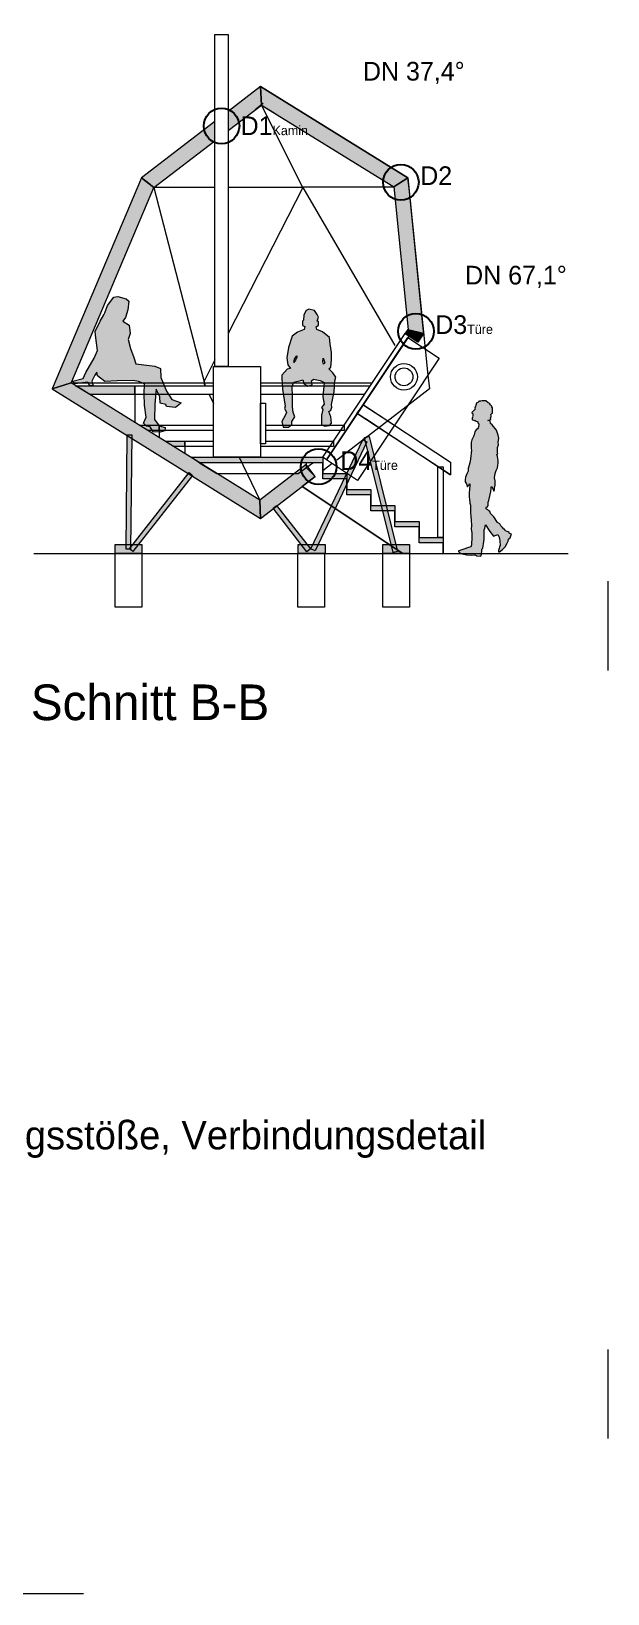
# Model space of a CAD drawing. Header units: metres. Extents: x -10.1 to 11.3, y -12.1 to -2.2.
# Drawn here: x 2.128 to 2.775, y -5.194 to -3.441 of the extents above; entities that cross this region are included whole.
import ezdxf

# ---------------------------------------------------------------- set-up
doc = ezdxf.new("R2010")
doc.units = ezdxf.units.M
doc.header["$LTSCALE"] = 0.254
doc.linetypes.add('ACAD_ISO07W100', pattern=[3, 0, -3])
doc.linetypes.add('Dash Style-5', pattern=[0.041656, 0.013885, -0.027771])
for name, color, linetype, lineweight, true_color in [('Dimension', 7, 'Continuous', 5, 0x000000), ('Fläche ... Fläche-Beton', 7, 'Continuous', 5, 0xd5d8d8), ('Fläche ... Fläche-Stahl', 7, 'Continuous', 5, 0xc9c5bf), ('Linie ... Line-Plankopf', 7, 'ACAD_ISO07W100', 5, 0x000000), ('Linie ... Linie-Ansicht', 7, 'Continuous', 5, 0x000000), ('Linie ... Linie-Detail', 1, 'Continuous', 25, 0xff0000), ('Linie ... Linie-Holz', 7, 'Continuous', 50, 0x000000), ('Linie ... Linie-Verdeckt', 7, 'Dash Style-5', 5, 0x000000), ('Schnitt ... Schnitt-Holz', 7, 'Continuous', 0, 0xf8bd00), ('Text', 7, 'Continuous', 25, 0x000000)]:
    doc.layers.add(name, color=color, linetype=linetype, lineweight=lineweight, true_color=true_color)
doc.layers.add('Fläche ... Fläche-Weiss', color=7, linetype='Continuous', lineweight=25)
doc.styles.add('textstyle16', font='')
doc.styles.add('textstyle47', font='FUTURAL.TTF')
doc.styles.add('textstyle48', font='FUTURAL.TTF')
doc.styles.add('textstyle54', font='FUTURAL.TTF')
doc.styles.add('textstyle55', font='FUTURAL.TTF')
doc.styles.add('textstyle56', font='FUTURAL.TTF')
doc.styles.add('textstyle58', font='')
doc.styles.add('textstyle63', font='FUTURAL.TTF')
doc.styles.get('textstyle16').set_extended_font_data('Futura Lt BT')
doc.styles.get('textstyle58').set_extended_font_data('Futura Lt BT')

# ---------------------------------------------------------------- blocks, each defined once
blk = doc.blocks.new('Plankopf A4 hoch')
at = {"layer": 'Linie ... Linie-Verdeckt', "insert": (0.063, -14.102), "char_height": 0.3, "attachment_point": 1, "style": 'textstyle16'}
blk.add_mtext('\\H0.2;Plannummer:\\~ \\H0.499999;6\\H0.2;\\PPlaninhalt: Detail der Gehrungsstöße, Verbindungsdetail\\PMaßstab: \\~1:10\\PDatum\\~31.1.2022', dxfattribs=at)

msp = doc.modelspace()

# ---------------------------------------------------------------- hatches: boundary and pattern name
at = {"layer": 'Fläche ... Fläche-Beton', "linetype": 'Continuous', "lineweight": 0, "true_color": 0xadadad, "transparency": 33554687}
for points in [[(2.2224, -4.0166), (2.2524, -4.0166), (2.2524, -4.0266), (2.2224, -4.0266)], [(2.428, -4.0166), (2.458, -4.0166), (2.458, -4.0266), (2.428, -4.0266)], [(2.5228, -4.0166), (2.5528, -4.0166), (2.5528, -4.0266), (2.5228, -4.0266)]]:
    msp.add_hatch(color=253, dxfattribs=at).paths.add_polyline_path(points, flags=0)
at = {"layer": 'Fläche ... Fläche-Stahl', "linetype": 'Continuous', "lineweight": 0, "true_color": 0xadadad, "transparency": 33554687}
for points in [[(2.2399, -4.0216), (2.2349, -4.0215), (2.2361, -3.8932), (2.2411, -3.8933)], [(2.4468, -4.0235), (2.4422, -4.0214), (2.5006, -3.8991), (2.5051, -3.9012)], [(2.5394, -4.0243), (2.5345, -4.0255), (2.5025, -3.8963), (2.5074, -3.8951)], [(2.2424, -4.0242), (2.2385, -4.0211), (2.3056, -3.9358), (2.3095, -3.9389)], [(2.4417, -4.0214), (2.4378, -4.0245), (2.3997, -3.9758), (2.4037, -3.9727)]]:
    msp.add_hatch(color=253, dxfattribs=at).paths.add_polyline_path(points, flags=0)
at = {"layer": 'Fläche ... Fläche-Weiss', "transparency": 33554687}
for points in [[(2.2958, -3.8581), (2.2903, -3.8626), (2.2803, -3.8616), (2.2793, -3.8593), (2.2729, -3.858), (2.2728, -3.8508), (2.2685, -3.8423), (2.2671, -3.8588), (2.2666, -3.8761), (2.2718, -3.8833), (2.2785, -3.8852), (2.2783, -3.8887), (2.2729, -3.8902), (2.2652, -3.8901), (2.2619, -3.8843), (2.2579, -3.8835), (2.2545, -3.8802), (2.2574, -3.8737), (2.2556, -3.8601), (2.2552, -3.8472), (2.2555, -3.836), (2.2488, -3.8336), (2.2429, -3.8324), (2.225, -3.8328), (2.2111, -3.8335), (2.2027, -3.8272), (2.202, -3.823), (2.1997, -3.8266), (2.1964, -3.833), (2.1979, -3.8379), (2.1943, -3.8382), (2.192, -3.8342), (2.1773, -3.8362), (2.1749, -3.8332), (2.1868, -3.83), (2.1897, -3.8235), (2.1991, -3.8075), (2.2029, -3.7986), (2.2008, -3.7844), (2.2001, -3.7776), (2.2056, -3.766), (2.2097, -3.7587), (2.2111, -3.7564), (2.2138, -3.7483), (2.2209, -3.739), (2.2257, -3.738), (2.2348, -3.7409), (2.2378, -3.7435), (2.2369, -3.7531), (2.2341, -3.7617), (2.2312, -3.7657), (2.2384, -3.7702), (2.2395, -3.7796), (2.2371, -3.7863), (2.2396, -3.7965), (2.2437, -3.8065), (2.2458, -3.8136), (2.2672, -3.8165), (2.2733, -3.8188), (2.2738, -3.8291), (2.2803, -3.8442), (2.2861, -3.8536), (2.2965, -3.8573)], [(2.6536, -4.0248), (2.6572, -4.022), (2.6602, -4.0191), (2.6623, -4.015), (2.6636, -4.0126), (2.6639, -4.0107), (2.664, -4.0103), (2.6647, -4.0097), (2.6655, -4.0097), (2.6673, -4.0047), (2.6648, -4.0038), (2.6647, -4.0033), (2.6646, -4.0028), (2.6635, -4.0022), (2.6622, -4.0017), (2.6606, -4.0011), (2.66, -4.0007), (2.6598, -4.0002), (2.6598, -3.9994), (2.6594, -3.9991), (2.6587, -3.9991), (2.657, -3.9972), (2.6553, -3.9955), (2.654, -3.9934), (2.6517, -3.9917), (2.6476, -3.9855), (2.6438, -3.9816), (2.6428, -3.9794), (2.6419, -3.9786), (2.6408, -3.9777), (2.6401, -3.9772), (2.6397, -3.9767), (2.6387, -3.9763), (2.6388, -3.9751), (2.6391, -3.9743), (2.6402, -3.9741), (2.6405, -3.974), (2.6406, -3.973), (2.6411, -3.9729), (2.6411, -3.9718), (2.6412, -3.9704), (2.6412, -3.9689), (2.6417, -3.9671), (2.6441, -3.9569), (2.6445, -3.9538), (2.6445, -3.9523), (2.645, -3.9514), (2.6459, -3.9528), (2.6465, -3.9548), (2.6474, -3.9564), (2.6482, -3.9549), (2.6483, -3.9533), (2.6489, -3.95), (2.6489, -3.9449), (2.6481, -3.9415), (2.6488, -3.9366), (2.6501, -3.9333), (2.6514, -3.9304), (2.652, -3.9275), (2.6523, -3.9253), (2.6522, -3.9222), (2.6514, -3.9177), (2.6508, -3.9153), (2.6518, -3.9143), (2.6515, -3.9135), (2.6516, -3.9129), (2.6516, -3.9119), (2.6515, -3.9114), (2.6514, -3.9077), (2.6525, -3.9045), (2.6524, -3.9015), (2.6526, -3.8996), (2.6529, -3.897), (2.6523, -3.8938), (2.6509, -3.8893), (2.6505, -3.888), (2.6454, -3.8821), (2.6438, -3.8806), (2.6433, -3.8778), (2.6406, -3.8774), (2.6429, -3.8764), (2.6439, -3.8756), (2.6436, -3.8741), (2.6445, -3.873), (2.6445, -3.8722), (2.6441, -3.8707), (2.6454, -3.8692), (2.6459, -3.8691), (2.6461, -3.8683), (2.646, -3.8654), (2.6461, -3.8641), (2.646, -3.8631), (2.6453, -3.8618), (2.6447, -3.8609), (2.6438, -3.8598), (2.6429, -3.8584), (2.6423, -3.858), (2.6412, -3.8573), (2.6384, -3.8553), (2.6376, -3.8551), (2.6365, -3.8553), (2.6343, -3.8554), (2.6329, -3.8555), (2.6315, -3.8555), (2.6312, -3.8556), (2.6314, -3.8557), (2.6315, -3.8558), (2.6312, -3.8559), (2.6303, -3.8561), (2.6301, -3.8562), (2.6293, -3.8569), (2.6284, -3.8576), (2.6275, -3.8583), (2.6278, -3.8586), (2.6277, -3.8595), (2.6266, -3.8624), (2.626, -3.8634), (2.6263, -3.8646), (2.6231, -3.8681), (2.6229, -3.8686), (2.6229, -3.8689), (2.6235, -3.8694), (2.6239, -3.8696), (2.6238, -3.8706), (2.6238, -3.8714), (2.6239, -3.8718), (2.6238, -3.872), (2.6236, -3.8728), (2.6238, -3.8735), (2.6234, -3.8738), (2.6231, -3.8744), (2.6231, -3.8752), (2.6232, -3.8761), (2.6236, -3.8765), (2.6249, -3.877), (2.6258, -3.8772), (2.6264, -3.8774), (2.6276, -3.8779), (2.6287, -3.8783), (2.6294, -3.8788), (2.6296, -3.8798), (2.6301, -3.8808), (2.6305, -3.8811), (2.6307, -3.8812), (2.6301, -3.8847), (2.63, -3.8856), (2.6291, -3.8866), (2.6277, -3.8877), (2.6265, -3.8892), (2.6261, -3.8901), (2.6253, -3.8933), (2.6249, -3.8944), (2.6237, -3.8968), (2.6228, -3.8989), (2.6224, -3.9005), (2.6219, -3.9021), (2.622, -3.9036), (2.6219, -3.9091), (2.6222, -3.9104), (2.6214, -3.9203), (2.6207, -3.9234), (2.6199, -3.9273), (2.6185, -3.931), (2.6185, -3.9343), (2.6178, -3.9357), (2.617, -3.9373), (2.6156, -3.9409), (2.6152, -3.944), (2.6152, -3.9462), (2.6168, -3.9485), (2.6177, -3.9517), (2.6183, -3.9511), (2.6197, -3.9493), (2.6205, -3.9482), (2.6206, -3.9503), (2.6202, -3.9543), (2.6197, -3.9589), (2.6198, -3.9615), (2.6199, -3.9637), (2.6203, -3.9651), (2.6205, -3.9701), (2.6211, -3.9722), (2.6211, -3.9745), (2.6211, -3.9765), (2.6212, -3.9786), (2.6212, -3.9801), (2.6215, -3.9852), (2.6219, -3.9889), (2.622, -3.9911), (2.6224, -3.9934), (2.6224, -3.9955), (2.622, -3.9987), (2.6227, -4.0036), (2.6227, -4.007), (2.6228, -4.0104), (2.6225, -4.0145), (2.6223, -4.0167), (2.6216, -4.0192), (2.6191, -4.0199), (2.6136, -4.0217), (2.6094, -4.0231), (2.6083, -4.0235), (2.6079, -4.0238), (2.6078, -4.0242), (2.6084, -4.0252), (2.6096, -4.0265), (2.6171, -4.0279), (2.6225, -4.0285), (2.6261, -4.028), (2.6269, -4.0282), (2.6276, -4.0286), (2.6279, -4.0292), (2.6327, -4.0294), (2.6332, -4.0284), (2.6335, -4.0274), (2.634, -4.0237), (2.634, -4.0216), (2.635, -4.0206), (2.6362, -4.013), (2.6364, -4.0103), (2.6364, -4.0079), (2.6367, -4.001), (2.6367, -3.9999), (2.6374, -3.9981), (2.638, -3.9945), (2.643, -4.0017), (2.647, -4.0072), (2.6502, -4.006), (2.652, -4.0052), (2.6523, -4.0058), (2.6522, -4.0062), (2.6528, -4.0068), (2.6531, -4.0069), (2.6537, -4.0097), (2.6541, -4.0128), (2.6544, -4.017), (2.6526, -4.0231), (2.6525, -4.0241), (2.6527, -4.0245), (2.6528, -4.0247), (2.6533, -4.0248)]]:
    msp.add_hatch(color=256, dxfattribs=at).paths.add_polyline_path(points, flags=0)
h = msp.add_hatch(color=256, dxfattribs=at)
h.paths.add_polyline_path([(2.4147, -3.8683), (2.4132, -3.8718), (2.4097, -3.8783), (2.4112, -3.8848), (2.4172, -3.8848), (2.4207, -3.8818), (2.4207, -3.8783), (2.4242, -3.8733), (2.4222, -3.8683), (2.4217, -3.8618), (2.4217, -3.8503), (2.4212, -3.8393), (2.4232, -3.8343), (2.4307, -3.8323), (2.4332, -3.8318), (2.4342, -3.8358), (2.4387, -3.8388), (2.4437, -3.8373), (2.4427, -3.8328), (2.4452, -3.8308), (2.4527, -3.8323), (2.4572, -3.8348), (2.4557, -3.8508), (2.4572, -3.8588), (2.4542, -3.8628), (2.4557, -3.8648), (2.4542, -3.8713), (2.4542, -3.8823), (2.4577, -3.8838), (2.4632, -3.8828), (2.4652, -3.8803), (2.4647, -3.8733), (2.4622, -3.8673), (2.4647, -3.8658), (2.4657, -3.8623), (2.4652, -3.8593), (2.4682, -3.8453), (2.4692, -3.8328), (2.4702, -3.8288), (2.4667, -3.8238), (2.4622, -3.8193), (2.4647, -3.8173), (2.4652, -3.8093), (2.4652, -3.8008), (2.4637, -3.7913), (2.4632, -3.7843), (2.4552, -3.7778), (2.4487, -3.7753), (2.4482, -3.7723), (2.4507, -3.7703), (2.4507, -3.7663), (2.4492, -3.7658), (2.4507, -3.7613), (2.4492, -3.7583), (2.4462, -3.7538), (2.4397, -3.7523), (2.4367, -3.7538), (2.4342, -3.7588), (2.4337, -3.7648), (2.4327, -3.7658), (2.4327, -3.7708), (2.4352, -3.7718), (2.4347, -3.7753), (2.4272, -3.7783), (2.4212, -3.7828), (2.4172, -3.7953), (2.4152, -3.8068), (2.4162, -3.8148), (2.4192, -3.8188), (2.4157, -3.8198), (2.4097, -3.8263), (2.4097, -3.8303), (2.4102, -3.8423), (2.4132, -3.8613), (2.4127, -3.8638), (2.4142, -3.8663)], flags=0)
h.paths.add_polyline_path([(2.4566, -3.8093), (2.4578, -3.8125), (2.4564, -3.8139), (2.4554, -3.8109), (2.4558, -3.8073)], flags=0)
h.paths.add_polyline_path([(2.425, -3.8095), (2.423, -3.8121), (2.4238, -3.8083), (2.426, -3.8051), (2.4264, -3.8047), (2.4264, -3.8067)], flags=0)
at = {"layer": 'Schnitt ... Schnitt-Holz', "transparency": 33554687}
h = msp.add_hatch(color=256, dxfattribs=at)
h.paths.add_polyline_path([(2.3495, -3.5304), (2.3495, -3.5518), (2.3868, -3.5233), (2.3858, -3.5026)], flags=0)
h.paths.add_polyline_path([(2.3345, -3.5419), (2.2521, -3.605), (2.266, -3.6158), (2.3345, -3.5633)], flags=0)
at = {"layer": 'Schnitt ... Schnitt-Holz', "linetype": 'Continuous', "lineweight": 0, "transparency": 33554687}
for points in [[(2.5511, -3.605), (2.3858, -3.5026), (2.3868, -3.5233), (2.5321, -3.6132), (2.5351, -3.615)], [(2.2521, -3.605), (2.1519, -3.8419), (2.1732, -3.8352), (2.1739, -3.8336), (2.266, -3.6158)], [(2.5351, -3.615), (2.5512, -3.775), (2.5687, -3.7793), (2.5682, -3.7738), (2.5523, -3.6168), (2.5511, -3.605)], [(2.562, -3.7894), (2.5479, -3.78), (2.5512, -3.775), (2.5687, -3.7793)], [(2.3848, -3.9665), (2.1732, -3.8352), (2.1519, -3.8419), (2.3858, -3.9871)], [(2.1942, -3.8482), (2.1781, -3.8382), (2.2448, -3.8382), (2.2448, -3.8482)], [(2.2592, -3.8886), (2.2496, -3.8826), (2.2718, -3.8826), (2.2718, -3.8886)], [(2.2882, -3.9066), (2.2786, -3.9006), (2.3008, -3.9006), (2.3008, -3.9066)], [(2.3172, -3.9246), (2.3076, -3.9186), (2.4555, -3.9186), (2.4555, -3.9246)], [(2.3848, -3.9665), (2.3858, -3.9871), (2.4471, -3.9401), (2.4367, -3.9267)], [(2.4555, -3.9426), (2.4555, -3.9366), (2.4825, -3.9366), (2.4825, -3.9426)], [(2.4825, -3.9606), (2.4825, -3.9546), (2.5095, -3.9546), (2.5095, -3.9606)], [(2.5095, -3.9786), (2.5095, -3.9726), (2.5365, -3.9726), (2.5365, -3.9786)], [(2.5365, -3.9966), (2.5365, -3.9906), (2.5635, -3.9906), (2.5635, -3.9966)], [(2.5635, -4.0146), (2.5635, -4.0086), (2.5905, -4.0086), (2.5905, -4.0146)]]:
    msp.add_hatch(color=256, dxfattribs=at).paths.add_polyline_path(points, flags=0)

# ---------------------------------------------------------------- linework, layer by layer
at = {"layer": 'Fläche ... Fläche-Beton', "color": 7, "linetype": 'Continuous', "lineweight": 5}
for points in [[(2.2224, -4.0166), (2.2524, -4.0166), (2.2524, -4.0266), (2.2224, -4.0266)], [(2.428, -4.0166), (2.458, -4.0166), (2.458, -4.0266), (2.428, -4.0266)], [(2.5228, -4.0166), (2.5528, -4.0166), (2.5528, -4.0266), (2.5228, -4.0266)]]:
    msp.add_lwpolyline(points, close=True, dxfattribs=at)
at = {"layer": 'Fläche ... Fläche-Stahl', "color": 18, "linetype": 'Continuous', "lineweight": 5, "true_color": 0x000000}
msp.add_line((2.505, -3.8957), (2.5006, -3.8991), dxfattribs=at)
at = {"layer": 'Fläche ... Fläche-Stahl', "color": 7, "linetype": 'Continuous', "lineweight": 5}
for points in [[(2.2399, -4.0216), (2.2349, -4.0215), (2.2361, -3.8932), (2.2411, -3.8933)], [(2.4468, -4.0235), (2.4422, -4.0214), (2.5006, -3.8991), (2.5051, -3.9012)], [(2.5394, -4.0243), (2.5345, -4.0255), (2.5025, -3.8963), (2.5074, -3.8951)], [(2.2424, -4.0242), (2.2385, -4.0211), (2.3056, -3.9358), (2.3095, -3.9389)], [(2.4417, -4.0214), (2.4378, -4.0245), (2.3997, -3.9758), (2.4037, -3.9727)]]:
    msp.add_lwpolyline(points, close=True, dxfattribs=at)
at = {"layer": 'Fläche ... Fläche-Weiss', "linetype": 'Continuous', "lineweight": 5}
for points in [[(2.425, -3.8095), (2.423, -3.8121), (2.4238, -3.8083), (2.426, -3.8051), (2.4264, -3.8047), (2.4264, -3.8067)], [(2.4566, -3.8093), (2.4578, -3.8125), (2.4564, -3.8139), (2.4554, -3.8109), (2.4558, -3.8073)]]:
    msp.add_lwpolyline(points, close=True, dxfattribs=at)
at = {"layer": 'Linie ... Line-Plankopf', "flags": 128}
msp.add_lwpolyline([(-1.4248, -2.2237), (2.7752, -2.2237), (2.7752, -5.1937), (-1.4248, -5.1937)], close=True, dxfattribs=at)
at = {"layer": 'Linie ... Linie-Ansicht', "color": 18, "linetype": 'Continuous', "lineweight": 5, "true_color": 0x000000}
for p, q in [((2.433, -3.6158), (2.3868, -3.5233)), ((2.5511, -3.605), (2.5705, -3.797)), ((2.3345, -3.6158), (2.266, -3.6158)), ((2.266, -3.6158), (2.3237, -3.8382)), ((2.433, -3.6158), (2.3495, -3.6158)), ((2.433, -3.6158), (2.3495, -3.7797)), ((2.4326, -3.615), (2.5351, -3.615)), ((2.433, -3.6158), (2.5365, -3.7932)), ((2.3345, -3.8092), (2.3223, -3.833)), ((2.1732, -3.8352), (2.3329, -3.8352)), ((2.3219, -3.8352), (2.3233, -3.8382)), ((2.3255, -3.8382), (2.3329, -3.8382)), ((2.3858, -3.8352), (2.5111, -3.8352)), ((2.3858, -3.8382), (2.4954, -3.8382)), ((2.5735, -3.8263), (2.5751, -3.8419)), ((2.3281, -3.8482), (2.3329, -3.8581)), ((2.5751, -3.8419), (2.5505, -3.8608)), ((2.5034, -3.8749), (2.5987, -3.9384)), ((2.3618, -3.9186), (2.3848, -3.9665)), ((2.466, -3.9256), (2.4555, -3.9337)), ((2.5987, -3.924), (2.5987, -3.9384))]:
    msp.add_line(p, q, dxfattribs=at)
at = {"layer": 'Linie ... Linie-Ansicht', "color": 7, "linetype": 'Continuous', "lineweight": 5}
for p, q in [((2.2448, -3.8482), (2.2448, -3.8796)), ((2.2718, -3.8886), (2.2718, -3.8964)), ((2.3008, -3.9066), (2.3008, -3.9144))]:
    msp.add_line(p, q, dxfattribs=at)
at = {"layer": 'Linie ... Linie-Ansicht', "linetype": 'Continuous', "lineweight": 5}
msp.add_line((2.5454, -4.0266), (2.4325, -3.9513), dxfattribs=at)
at = {"layer": 'Linie ... Linie-Ansicht'}
msp.add_line((2.1315, -4.0266), (2.7307, -4.0266), dxfattribs=at)
at = {"layer": 'Linie ... Linie-Ansicht', "color": 18, "linetype": 'Continuous', "lineweight": 5, "true_color": 0x000000}
for points in [[(2.3345, -3.8168), (2.3345, -3.4443), (2.3495, -3.4443), (2.3495, -3.8168)], [(2.2958, -3.8581), (2.2903, -3.8626), (2.2803, -3.8616), (2.2793, -3.8593), (2.2729, -3.858), (2.2728, -3.8508), (2.2685, -3.8423), (2.2671, -3.8588), (2.2666, -3.8761), (2.2718, -3.8833), (2.2785, -3.8852), (2.2783, -3.8887), (2.2729, -3.8902), (2.2652, -3.8901), (2.2619, -3.8843), (2.2579, -3.8835), (2.2545, -3.8802), (2.2574, -3.8737), (2.2556, -3.8601), (2.2552, -3.8472), (2.2555, -3.836), (2.2488, -3.8336), (2.2429, -3.8324), (2.225, -3.8328), (2.2111, -3.8335), (2.2027, -3.8272), (2.202, -3.823), (2.1997, -3.8266), (2.1964, -3.833), (2.1979, -3.8379), (2.1943, -3.8382), (2.192, -3.8342), (2.1773, -3.8362), (2.1749, -3.8332), (2.1868, -3.83), (2.1897, -3.8235), (2.1991, -3.8075), (2.2029, -3.7986), (2.2008, -3.7844), (2.2001, -3.7776), (2.2056, -3.766), (2.2097, -3.7587), (2.2111, -3.7564), (2.2138, -3.7483), (2.2209, -3.739), (2.2257, -3.738), (2.2348, -3.7409), (2.2378, -3.7435), (2.2369, -3.7531), (2.2341, -3.7617), (2.2312, -3.7657), (2.2384, -3.7702), (2.2395, -3.7796), (2.2371, -3.7863), (2.2396, -3.7965), (2.2437, -3.8065), (2.2458, -3.8136), (2.2672, -3.8165), (2.2733, -3.8188), (2.2738, -3.8291), (2.2803, -3.8442), (2.2861, -3.8536), (2.2965, -3.8573)], [(2.4597, -3.9213), (2.4555, -3.9186), (2.5481, -3.7796), (2.5523, -3.7824)], [(2.3329, -3.9186), (2.3329, -3.8168), (2.3858, -3.8168), (2.3858, -3.9186)], [(2.6536, -4.0248), (2.6572, -4.022), (2.6602, -4.0191), (2.6623, -4.015), (2.6636, -4.0126), (2.6639, -4.0107), (2.664, -4.0103), (2.6647, -4.0097), (2.6655, -4.0097), (2.6673, -4.0047), (2.6648, -4.0038), (2.6647, -4.0033), (2.6646, -4.0028), (2.6635, -4.0022), (2.6622, -4.0017), (2.6606, -4.0011), (2.66, -4.0007), (2.6598, -4.0002), (2.6598, -3.9994), (2.6594, -3.9991), (2.6587, -3.9991), (2.657, -3.9972), (2.6553, -3.9955), (2.654, -3.9934), (2.6517, -3.9917), (2.6476, -3.9855), (2.6438, -3.9816), (2.6428, -3.9794), (2.6419, -3.9786), (2.6408, -3.9777), (2.6401, -3.9772), (2.6397, -3.9767), (2.6387, -3.9763), (2.6388, -3.9751), (2.6391, -3.9743), (2.6402, -3.9741), (2.6405, -3.974), (2.6406, -3.973), (2.6411, -3.9729), (2.6411, -3.9718), (2.6412, -3.9704), (2.6412, -3.9689), (2.6417, -3.9671), (2.6441, -3.9569), (2.6445, -3.9538), (2.6445, -3.9523), (2.645, -3.9514), (2.6459, -3.9528), (2.6465, -3.9548), (2.6474, -3.9564), (2.6482, -3.9549), (2.6483, -3.9533), (2.6489, -3.95), (2.6489, -3.9449), (2.6481, -3.9415), (2.6488, -3.9366), (2.6501, -3.9333), (2.6514, -3.9304), (2.652, -3.9275), (2.6523, -3.9253), (2.6522, -3.9222), (2.6514, -3.9177), (2.6508, -3.9153), (2.6518, -3.9143), (2.6515, -3.9135), (2.6516, -3.9129), (2.6516, -3.9119), (2.6515, -3.9114), (2.6514, -3.9077), (2.6525, -3.9045), (2.6524, -3.9015), (2.6526, -3.8996), (2.6529, -3.897), (2.6523, -3.8938), (2.6509, -3.8893), (2.6505, -3.888), (2.6454, -3.8821), (2.6438, -3.8806), (2.6433, -3.8778), (2.6406, -3.8774), (2.6429, -3.8764), (2.6439, -3.8756), (2.6436, -3.8741), (2.6445, -3.873), (2.6445, -3.8722), (2.6441, -3.8707), (2.6454, -3.8692), (2.6459, -3.8691), (2.6461, -3.8683), (2.646, -3.8654), (2.6461, -3.8641), (2.646, -3.8631), (2.6453, -3.8618), (2.6447, -3.8609), (2.6438, -3.8598), (2.6429, -3.8584), (2.6423, -3.858), (2.6412, -3.8573), (2.6384, -3.8553), (2.6376, -3.8551), (2.6365, -3.8553), (2.6343, -3.8554), (2.6329, -3.8555), (2.6315, -3.8555), (2.6312, -3.8556), (2.6314, -3.8557), (2.6315, -3.8558), (2.6312, -3.8559), (2.6303, -3.8561), (2.6301, -3.8562), (2.6293, -3.8569), (2.6284, -3.8576), (2.6275, -3.8583), (2.6278, -3.8586), (2.6277, -3.8595), (2.6266, -3.8624), (2.626, -3.8634), (2.6263, -3.8646), (2.6231, -3.8681), (2.6229, -3.8686), (2.6229, -3.8689), (2.6235, -3.8694), (2.6239, -3.8696), (2.6238, -3.8706), (2.6238, -3.8714), (2.6239, -3.8718), (2.6238, -3.872), (2.6236, -3.8728), (2.6238, -3.8735), (2.6234, -3.8738), (2.6231, -3.8744), (2.6231, -3.8752), (2.6232, -3.8761), (2.6236, -3.8765), (2.6249, -3.877), (2.6258, -3.8772), (2.6264, -3.8774), (2.6276, -3.8779), (2.6287, -3.8783), (2.6294, -3.8788), (2.6296, -3.8798), (2.6301, -3.8808), (2.6305, -3.8811), (2.6307, -3.8812), (2.6301, -3.8847), (2.63, -3.8856), (2.6291, -3.8866), (2.6277, -3.8877), (2.6265, -3.8892), (2.6261, -3.8901), (2.6253, -3.8933), (2.6249, -3.8944), (2.6237, -3.8968), (2.6228, -3.8989), (2.6224, -3.9005), (2.6219, -3.9021), (2.622, -3.9036), (2.6219, -3.9091), (2.6222, -3.9104), (2.6214, -3.9203), (2.6207, -3.9234), (2.6199, -3.9273), (2.6185, -3.931), (2.6185, -3.9343), (2.6178, -3.9357), (2.617, -3.9373), (2.6156, -3.9409), (2.6152, -3.944), (2.6152, -3.9462), (2.6168, -3.9485), (2.6177, -3.9517), (2.6183, -3.9511), (2.6197, -3.9493), (2.6205, -3.9482), (2.6206, -3.9503), (2.6202, -3.9543), (2.6197, -3.9589), (2.6198, -3.9615), (2.6199, -3.9637), (2.6203, -3.9651), (2.6205, -3.9701), (2.6211, -3.9722), (2.6211, -3.9745), (2.6211, -3.9765), (2.6212, -3.9786), (2.6212, -3.9801), (2.6215, -3.9852), (2.6219, -3.9889), (2.622, -3.9911), (2.6224, -3.9934), (2.6224, -3.9955), (2.622, -3.9987), (2.6227, -4.0036), (2.6227, -4.007), (2.6228, -4.0104), (2.6225, -4.0145), (2.6223, -4.0167), (2.6216, -4.0192), (2.6191, -4.0199), (2.6136, -4.0217), (2.6094, -4.0231), (2.6083, -4.0235), (2.6079, -4.0238), (2.6078, -4.0242), (2.6084, -4.0252), (2.6096, -4.0265), (2.6171, -4.0279), (2.6225, -4.0285), (2.6261, -4.028), (2.6269, -4.0282), (2.6276, -4.0286), (2.6279, -4.0292), (2.6327, -4.0294), (2.6332, -4.0284), (2.6335, -4.0274), (2.634, -4.0237), (2.634, -4.0216), (2.635, -4.0206), (2.6362, -4.013), (2.6364, -4.0103), (2.6364, -4.0079), (2.6367, -4.001), (2.6367, -3.9999), (2.6374, -3.9981), (2.638, -3.9945), (2.643, -4.0017), (2.647, -4.0072), (2.6502, -4.006), (2.652, -4.0052), (2.6523, -4.0058), (2.6522, -4.0062), (2.6528, -4.0068), (2.6531, -4.0069), (2.6537, -4.0097), (2.6541, -4.0128), (2.6544, -4.017), (2.6526, -4.0231), (2.6525, -4.0241), (2.6527, -4.0245), (2.6528, -4.0247), (2.6533, -4.0248)], [(2.3858, -3.9036), (2.3858, -3.8579), (2.3914, -3.8579), (2.3914, -3.9036)], [(2.4938, -3.8694), (2.5011, -3.8598), (2.5987, -3.924), (2.5987, -3.9384)], [(2.4941, -3.8696), (2.5007, -3.8596), (2.5358, -3.8827), (2.5292, -3.8927)], [(2.5845, -4.0086), (2.5845, -3.9292), (2.5905, -3.9292), (2.5905, -4.0086)]]:
    msp.add_lwpolyline(points, close=True, dxfattribs=at)
at = {"layer": 'Linie ... Linie-Ansicht', "linetype": 'Continuous', "lineweight": 5}
for points in [[(2.4147, -3.8683), (2.4132, -3.8718), (2.4097, -3.8783), (2.4112, -3.8848), (2.4172, -3.8848), (2.4207, -3.8818), (2.4207, -3.8783), (2.4242, -3.8733), (2.4222, -3.8683), (2.4217, -3.8618), (2.4217, -3.8503), (2.4212, -3.8393), (2.4232, -3.8343), (2.4307, -3.8323), (2.4332, -3.8318), (2.4342, -3.8358), (2.4387, -3.8388), (2.4437, -3.8373), (2.4427, -3.8328), (2.4452, -3.8308), (2.4527, -3.8323), (2.4572, -3.8348), (2.4557, -3.8508), (2.4572, -3.8588), (2.4542, -3.8628), (2.4557, -3.8648), (2.4542, -3.8713), (2.4542, -3.8823), (2.4577, -3.8838), (2.4632, -3.8828), (2.4652, -3.8803), (2.4647, -3.8733), (2.4622, -3.8673), (2.4647, -3.8658), (2.4657, -3.8623), (2.4652, -3.8593), (2.4682, -3.8453), (2.4692, -3.8328), (2.4702, -3.8288), (2.4667, -3.8238), (2.4622, -3.8193), (2.4647, -3.8173), (2.4652, -3.8093), (2.4652, -3.8008), (2.4637, -3.7913), (2.4632, -3.7843), (2.4552, -3.7778), (2.4487, -3.7753), (2.4482, -3.7723), (2.4507, -3.7703), (2.4507, -3.7663), (2.4492, -3.7658), (2.4507, -3.7613), (2.4492, -3.7583), (2.4462, -3.7538), (2.4397, -3.7523), (2.4367, -3.7538), (2.4342, -3.7588), (2.4337, -3.7648), (2.4327, -3.7658), (2.4327, -3.7708), (2.4352, -3.7718), (2.4347, -3.7753), (2.4272, -3.7783), (2.4212, -3.7828), (2.4172, -3.7953), (2.4152, -3.8068), (2.4162, -3.8148), (2.4192, -3.8188), (2.4157, -3.8198), (2.4097, -3.8263), (2.4097, -3.8303), (2.4102, -3.8423), (2.4132, -3.8613), (2.4127, -3.8638), (2.4142, -3.8663)], [(2.5905, -4.0266), (2.5905, -4.0146), (2.5635, -4.0146), (2.5635, -3.9966), (2.5365, -3.9966), (2.5365, -3.9786), (2.5095, -3.9786), (2.5095, -3.9606), (2.4825, -3.9606), (2.4825, -3.9426), (2.4555, -3.9426), (2.4555, -3.9246), (2.4369, -3.9246), (2.4369, -3.9301), (2.4471, -3.9401), (2.4325, -3.9513), (2.5454, -4.0266)]]:
    msp.add_lwpolyline(points, close=True, dxfattribs=at)
at = {"layer": 'Linie ... Linie-Ansicht', "color": 18, "linetype": 'Continuous', "lineweight": 5, "true_color": 0x000000, "flags": 128}
for points in [[(2.5505, -3.8608), (2.4946, -3.9446), (2.4597, -3.9213), (2.5511, -3.7841), (2.5861, -3.8074), (2.5505, -3.8608)], [(2.3329, -3.8482), (2.2448, -3.8482), (2.2448, -3.8382), (2.3329, -3.8382)], [(2.3858, -3.8382), (2.5091, -3.8382)], [(2.5024, -3.8482), (2.3858, -3.8482)], [(2.3329, -3.8886), (2.2718, -3.8886), (2.2718, -3.8826), (2.3329, -3.8826)], [(2.3914, -3.8826), (2.4795, -3.8826), (2.4795, -3.8886), (2.3914, -3.8886)], [(2.3329, -3.9066), (2.3008, -3.9066), (2.3008, -3.9006), (2.3329, -3.9006)], [(2.3914, -3.9006), (2.4675, -3.9006), (2.4675, -3.9066), (2.3858, -3.9066)]]:
    msp.add_lwpolyline(points, dxfattribs=at)
at = {"layer": 'Linie ... Linie-Ansicht', "color": 7, "linetype": 'Continuous', "lineweight": 5}
for points in [[(2.3172, -3.9246), (2.3366, -3.9366), (2.4279, -3.9366), (2.4445, -3.9246), (2.3172, -3.9246), (2.3366, -3.9366)], [(2.4555, -3.9186), (2.4555, -3.9366), (2.4825, -3.9366), (2.4825, -3.9546), (2.5095, -3.9546), (2.5095, -3.9726), (2.5365, -3.9726), (2.5365, -3.9906), (2.5635, -3.9906), (2.5635, -4.0086), (2.5905, -4.0086), (2.5905, -4.0266)]]:
    msp.add_lwpolyline(points, dxfattribs=at)
at = {"layer": 'Linie ... Linie-Ansicht', "color": 18, "linetype": 'Continuous', "lineweight": 5, "true_color": 0x000000}
for radius in [0.015, 0.01]:
    msp.add_circle((2.5466, -3.8283), radius, dxfattribs=at)
at = {"layer": 'Linie ... Linie-Detail', "color": 1, "linetype": 'Continuous', "lineweight": 25, "true_color": 0xff0000}
for centre in [(2.3419, -3.5468), (2.5431, -3.61), (2.56, -3.7772), (2.4508, -3.9291)]:
    msp.add_circle(centre, 0.02, dxfattribs=at)
at = {"layer": 'Linie ... Linie-Holz', "linetype": 'Continuous', "lineweight": 5}
for p, q in [((2.3858, -3.5026), (2.3495, -3.5304)), ((2.3858, -3.5026), (2.5511, -3.605)), ((2.3888, -3.5217), (2.3795, -3.5288)), ((2.3858, -3.5226), (2.4009, -3.5319)), ((2.3345, -3.5419), (2.2521, -3.605)), ((2.2521, -3.605), (2.1519, -3.8419)), ((2.2619, -3.6126), (2.2521, -3.605)), ((2.5188, -3.8851), (2.5183, -3.8855))]:
    msp.add_line(p, q, dxfattribs=at)
at = {"layer": 'Linie ... Linie-Holz', "linetype": 'Continuous', "lineweight": 5, "flags": 128}
for points in [[(2.3495, -3.5518), (2.3868, -3.5233), (2.3858, -3.5026), (2.3495, -3.5304)], [(2.3345, -3.5419), (2.2521, -3.605), (2.266, -3.6158), (2.3345, -3.5633)]]:
    msp.add_lwpolyline(points, dxfattribs=at)
at = {"layer": 'Linie ... Linie-Holz', "linetype": 'Continuous', "lineweight": 5}
for points in [[(2.5511, -3.605), (2.3858, -3.5026), (2.3868, -3.5233), (2.5321, -3.6132), (2.5351, -3.615)], [(2.2521, -3.605), (2.1519, -3.8419), (2.1732, -3.8352), (2.1739, -3.8336), (2.266, -3.6158)], [(2.5351, -3.615), (2.5512, -3.775), (2.5687, -3.7793), (2.5682, -3.7738), (2.5523, -3.6168), (2.5511, -3.605)], [(2.562, -3.7894), (2.5479, -3.78), (2.5512, -3.775), (2.5687, -3.7793)], [(2.3848, -3.9665), (2.1732, -3.8352), (2.1519, -3.8419), (2.3858, -3.9871)], [(2.1942, -3.8482), (2.1781, -3.8382), (2.2448, -3.8382), (2.2448, -3.8482)], [(2.2592, -3.8886), (2.2496, -3.8826), (2.2718, -3.8826), (2.2718, -3.8886)], [(2.2882, -3.9066), (2.2786, -3.9006), (2.3008, -3.9006), (2.3008, -3.9066)], [(2.3172, -3.9246), (2.3076, -3.9186), (2.4555, -3.9186), (2.4555, -3.9246)], [(2.3848, -3.9665), (2.3858, -3.9871), (2.4471, -3.9401), (2.4367, -3.9267)], [(2.4555, -3.9426), (2.4555, -3.9366), (2.4825, -3.9366), (2.4825, -3.9426)], [(2.4825, -3.9606), (2.4825, -3.9546), (2.5095, -3.9546), (2.5095, -3.9606)], [(2.5095, -3.9786), (2.5095, -3.9726), (2.5365, -3.9726), (2.5365, -3.9786)], [(2.5365, -3.9966), (2.5365, -3.9906), (2.5635, -3.9906), (2.5635, -3.9966)], [(2.5635, -4.0146), (2.5635, -4.0086), (2.5905, -4.0086), (2.5905, -4.0146)]]:
    msp.add_lwpolyline(points, close=True, dxfattribs=at)
at = {"layer": 'Linie ... Linie-Verdeckt'}
for p, q in [((2.5705, -3.797), (2.5735, -3.8263)), ((2.5735, -3.8263), (2.5735, -3.8263)), ((2.5505, -3.8608), (2.466, -3.9256))]:
    msp.add_line(p, q, dxfattribs=at)
at = {"layer": 'Linie ... Linie-Verdeckt', "linetype": 'Dash Style-5', "lineweight": 5}
for points in [[(2.2224, -4.0866), (2.2224, -4.0266), (2.2524, -4.0266), (2.2524, -4.0866)], [(2.4275, -4.0866), (2.4275, -4.0266), (2.4575, -4.0266), (2.4575, -4.0866)], [(2.5228, -4.0866), (2.5228, -4.0266), (2.5528, -4.0266), (2.5528, -4.0866)]]:
    msp.add_lwpolyline(points, close=True, dxfattribs=at)
at = {"layer": 'Schnitt ... Schnitt-Holz', "flags": 128}
for points in [[(2.3495, -3.5304), (2.3495, -3.5518), (2.3868, -3.5233), (2.3858, -3.5026), (2.3495, -3.5304)], [(2.3345, -3.5419), (2.2521, -3.605), (2.266, -3.6158), (2.3345, -3.5633), (2.3345, -3.5419)]]:
    msp.add_lwpolyline(points, dxfattribs=at)

# ---------------------------------------------------------------- block references
at = {"layer": 'Linie ... Line-Plankopf', "xscale": 0.1596916299559471, "yscale": 0.1596916299559471, "zscale": 0.1596916299559471}
msp.add_blockref('Plankopf A4 hoch', (1.5628, -2.2781), dxfattribs=at)

# ---------------------------------------------------------------- texts
at = {"layer": 'Dimension', "char_height": 0.02097, "attachment_point": 1, "line_spacing_factor": 0.972742}
for s, insert, width, style in [('DN 37,4°', (2.5006, -3.4749), 0.148982, 'textstyle47'), ('DN 67,1°', (2.6152, -3.7037), 0.13278, 'textstyle48')]:
    msp.add_mtext(s, dxfattribs=dict(at, insert=insert, width=width, style=style))
at = {"layer": 'Linie ... Linie-Detail', "color": 1, "true_color": 0xff0000, "attachment_point": 1, "rotation": 359.9743, "line_spacing_factor": 0.972742}
for s, insert, char_height, style in [('D1{\\H0.5x;\\lKamin}', (2.3633, -3.5361), 0.020973, 'textstyle63'), ('D2', (2.5648, -3.5921), 0.02097, 'textstyle54'), ('D3{\\H0.5x;\\lTüre}', (2.5817, -3.7592), 0.020973, 'textstyle55'), ('D4{\\H0.5x;\\lTüre}', (2.4751, -3.9117), 0.020973, 'textstyle56')]:
    msp.add_mtext(s, dxfattribs=dict(at, insert=insert, char_height=char_height, style=style))
at = {"layer": 'Text', "insert": (2.1279, -4.1735), "char_height": 0.04, "attachment_point": 1, "style": 'textstyle58'}
msp.add_mtext('Schnitt B-B', dxfattribs=at)

doc.saveas('drawing.dxf')
